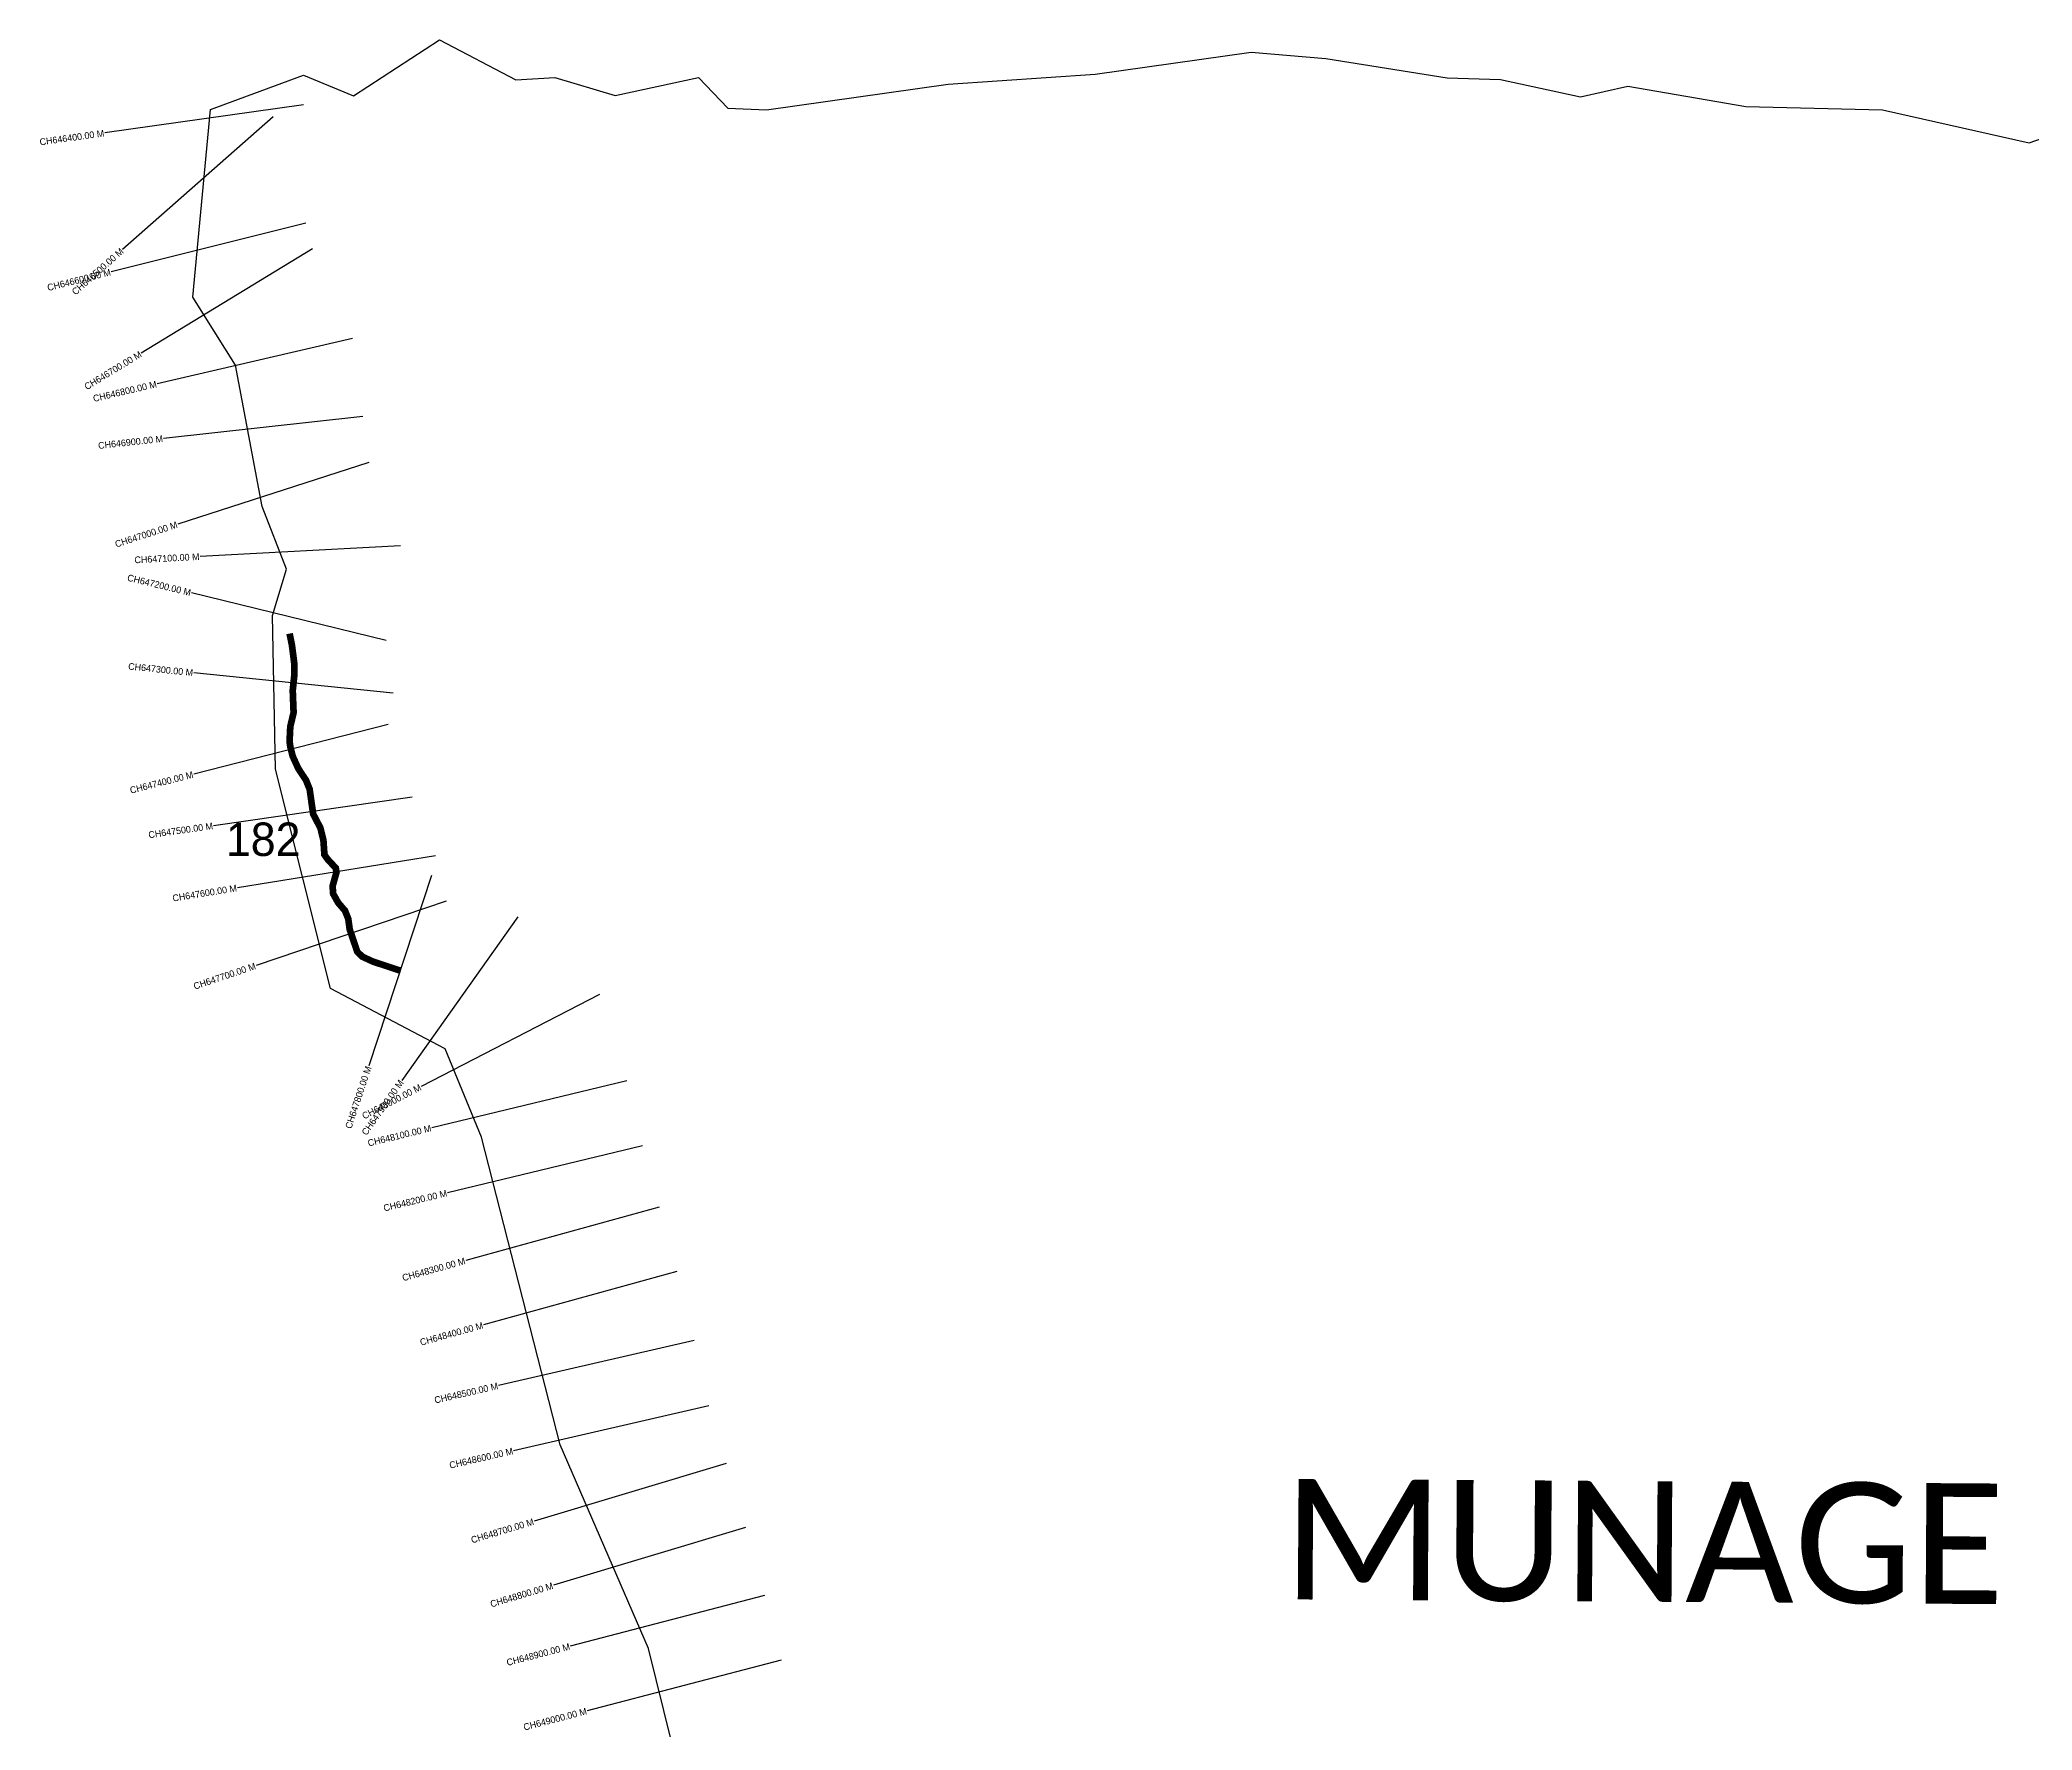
# Model space of a CAD drawing. Header units: metres. Extents: x 330422 to 335694, y 1793047 to 1798110.
# Drawn here: x 330422 to 333402, y 1795582 to 1798110 of the extents above; entities that cross this region are included whole.
import ezdxf
from ezdxf.enums import TextEntityAlignment as Align

# ---------------------------------------------------------------- set-up
doc = ezdxf.new("R2010")
doc.units = ezdxf.units.M
for name, color, linetype in [('CS', 134, 'Continuous'), ('CSMark', 6, 'Continuous'), ('UNPROTECTED', 10, 'Continuous'), ('VILLAGE NAME', 250, 'Continuous')]:
    doc.layers.add(name, color=color, linetype=linetype)

msp = doc.modelspace()

# ---------------------------------------------------------------- linework, layer by layer
at = {"color": 6}
for points in [[(330677.2, 1798005.8), (330816.3, 1798057.4), (330890.9, 1798026.7), (331019.3, 1798110.2), (331133.9, 1798050.4), (331191.9, 1798053.9), (331282.3, 1798026.8), (331407.1, 1798053.9), (331450.6, 1798008.2), (331508.4, 1798005.6), (331780.1, 1798043.7), (332000.4, 1798059.1), (332233.4, 1798091.9), (332345.3, 1798082.5), (332526.6, 1798053.2), (332606.4, 1798050.7), (332726.1, 1798025.2), (332796.9, 1798040.7), (332973.6, 1798010.5), (333177.8, 1798005.3), (333397.3, 1797956), (333574.2, 1798017.8)], [(331413.1, 1795377.9), (331332.3, 1795704.2), (331199.9, 1796009.1), (331082.3, 1796469), (331028.2, 1796601.4), (330856.6, 1796691.6), (330774.3, 1797019.4), (330769.7, 1797249.3), (330790.6, 1797318.4), (330754.1, 1797412.2), (330714.5, 1797623.4), (330650.4, 1797725.2), (330677.2, 1798005.8)]]:
    msp.add_lwpolyline(points, dxfattribs=at)
at = {"layer": 'CS'}
for p, q in [((330815.9, 1798012.8), (330518.8, 1797971)), ((330770.6, 1797995), (330545.6, 1797796.6)), ((330819.5, 1797836), (330528.5, 1797763.2)), ((330829.6, 1797797.8), (330573.4, 1797641.6)), ((330889.5, 1797663.4), (330597.2, 1797595.7)), ((330905, 1797546.8), (330606.8, 1797514)), ((330913.7, 1797478), (330628.2, 1797385.8)), ((330961.1, 1797353.3), (330661.5, 1797337.5)), ((330939.9, 1797211.8), (330648.4, 1797283)), ((330950.4, 1797133.1), (330651.9, 1797163.5)), ((330942.6, 1797086.4), (330652, 1797012)), ((330978.6, 1796977.4), (330681.6, 1796934.9)), ((331013.4, 1796889.7), (330717.2, 1796841.9)), ((331007.7, 1796860.6), (330913.7, 1796575.7)), ((331029.3, 1796821.9), (330745.1, 1796725.8)), ((331136.8, 1796798.6), (330963.2, 1796553.9)), ((331258.8, 1796682.4), (330992.1, 1796544.9)), ((331299.5, 1796553.5), (331008, 1796483)), ((331323.1, 1796456.3), (331031.5, 1796385.8)), ((331347.9, 1796364.5), (331058.8, 1796284.6)), ((331374.6, 1796268.1), (331085.4, 1796188.2)), ((331400.3, 1796164.7), (331107.9, 1796097.6)), ((331422.6, 1796067.2), (331130.2, 1796000.1)), ((331448.4, 1795980.9), (331161.1, 1795894.6)), ((331477.2, 1795885.2), (331189.9, 1795798.8)), ((331505.6, 1795783.5), (331215.2, 1795707.9)), ((331530.7, 1795686.7), (331240.4, 1795611.1))]:
    msp.add_line(p, q, dxfattribs=at)
at = {"layer": 'UNPROTECTED', "const_width": 10, "flags": 128}
msp.add_lwpolyline([(330795.3, 1797222.2), (330798.9, 1797204.3), (330802.6, 1797175.2), (330802.4, 1797160.2), (330800, 1797137.2), (330800.8, 1797116.3), (330801.3, 1797104.1), (330798.6, 1797092.6), (330796.3, 1797082.9), (330795.8, 1797071.3), (330795.2, 1797061), (330796.5, 1797052.2), (330799.9, 1797038.9), (330808.3, 1797020.4), (330819.7, 1797003.2), (330825.3, 1796989.5), (330828, 1796970.5), (330830.6, 1796952.2), (330835.3, 1796943.2), (330841.4, 1796931.5), (330845.9, 1796913.1), (330847.4, 1796891.5), (330852.1, 1796884.8), (330864.4, 1796871.5), (330865.4, 1796865.1), (330862.3, 1796854.1), (330859.6, 1796844.5), (330860.5, 1796833), (330867.9, 1796819.7), (330878.1, 1796807.9), (330883.1, 1796795.4), (330885.2, 1796779.8), (330890.2, 1796765), (330896.5, 1796746.4), (330904.1, 1796739), (330920.1, 1796731.6), (330944, 1796723.7), (330961, 1796718.1)], dxfattribs=at)

# ---------------------------------------------------------------- texts
at = {"insert": (330700, 1796939.6), "char_height": 50, "attachment_point": 1}
msp.add_mtext_dynamic_manual_height_columns('\\pxt1;182', width=70.183, gutter_width=1, heights=[0], dxfattribs=at)
at = {"layer": 'CSMark'}
for s, rotation, p in [('CH646400.00 M', 8.0073, (330517.9, 1797970.8)), ('CH646500.00 M', 41.4063, (330544.8, 1797795.9)), ('CH646600.00 M', 14.0446, (330527.5, 1797763)), ('CH646700.00 M', 31.3739, (330572.6, 1797641.1)), ('CH646800.00 M', 13.0524, (330596.3, 1797595.5)), ('CH646900.00 M', 6.2718, (330605.8, 1797513.9)), ('CH647000.00 M', 17.9025, (330627.2, 1797385.5)), ('CH647100.00 M', 3.0127, (330660.5, 1797337.4)), ('CH647200.00 M', 346.2701, (330647.5, 1797283.2)), ('CH647300.00 M', 354.1915, (330650.9, 1797163.6)), ('CH647400.00 M', 14.3621, (330651, 1797011.7)), ('CH647500.00 M', 8.1365, (330680.6, 1796934.8)), ('CH647600.00 M', 9.1687, (330716.3, 1796841.8)), ('CH647700.00 M', 18.6877, (330744.2, 1796725.5)), ('CH647800.00 M', 71.7253, (330913.4, 1796574.8)), ('CH647900.00 M', 54.6444, (330962.6, 1796553.1)), ('CH648000.00 M', 27.2688, (330991.2, 1796544.5)), ('CH648100.00 M', 13.5992, (331007, 1796482.8)), ('CH648200.00 M', 13.5992, (331030.5, 1796385.6)), ('CH648300.00 M', 15.453, (331057.8, 1796284.3)), ('CH648400.00 M', 15.453, (331084.4, 1796187.9)), ('CH648500.00 M', 12.9249, (331106.9, 1796097.3)), ('CH648600.00 M', 12.9249, (331129.3, 1795999.9)), ('CH648700.00 M', 16.7327, (331160.2, 1795894.3)), ('CH648800.00 M', 16.7327, (331189, 1795798.5)), ('CH648900.00 M', 14.5903, (331214.3, 1795707.6)), ('CH649000.00 M', 14.5903, (331239.5, 1795610.9))]:
    msp.add_text(s, height=10, rotation=rotation, dxfattribs=at).set_placement(p, align=Align.MIDDLE_RIGHT)
at = {"layer": 'VILLAGE NAME', "insert": (332281.6, 1795958.2), "char_height": 180.345, "attachment_point": 1, "rotation": 359.6139}
msp.add_mtext_dynamic_manual_height_columns('{\\fCalibri|b0|i0|c0|p34;MUNAGE}', width=1779.605, gutter_width=901.7, heights=[0], dxfattribs=at)

doc.saveas('drawing.dxf')
